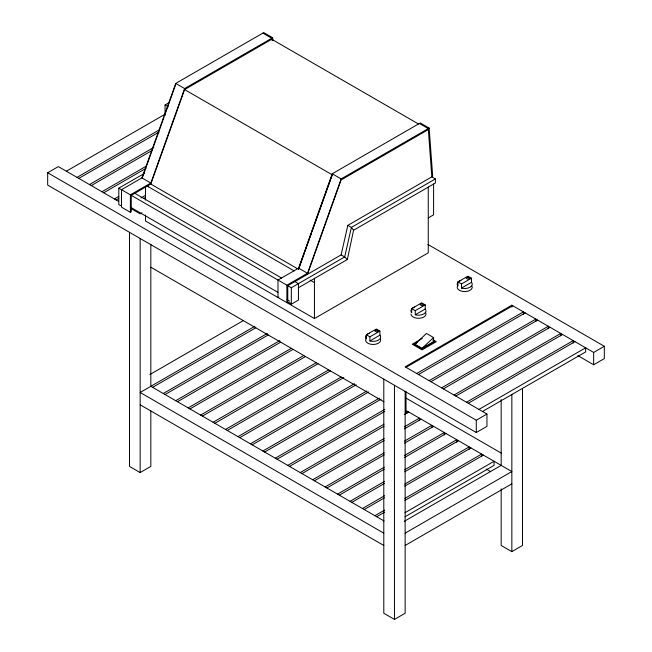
<?xml version="1.0" encoding="UTF-8"?>
<svg xmlns="http://www.w3.org/2000/svg" width="652" height="652" viewBox="0 0 652 652"><rect width="100%" height="100%" fill="white"/><g stroke="black" fill="none" stroke-linecap="round" stroke-linejoin="round"><path stroke-width="0.98" d="M298.437 287.752L347.345 259.512L353.563 230.254L435.373 183.025L435.373 178.917L431.82 176.863L428.258 128.599L419.366 123.472M294.875 281.591L298.437 283.644L298.437 300.075L291.322 304.182L287.76 302.129L287.76 285.698L341.118 254.891L347.826 225.356L432.708 176.35L429.146 128.085L420.255 122.959L332.227 173.782L298.608 268.143L277.98 280.05L277.98 297.508L278.869 296.994M298.608 269.17L311.167 233.905M312.186 231.044L332.227 174.809L184.614 89.585L150.824 184.051L131.264 195.339L131.264 211.77L130.376 212.283L121.484 207.149L121.484 189.699L141.932 177.89L175.722 83.423L263.758 32.6L272.65 37.734L272.968 40.717M131.182 195.298L286.872 285.185L307.5 273.278L341.118 178.917L429.146 128.085M307.5 274.305L341.118 179.944L428.258 129.626M142.275 177.963L164.117 116.895M164.801 114.988L175.722 84.45M121.663 206.228L118.811 204.581L118.811 188.159L130.376 194.826L150.824 183.025L184.614 88.558L272.65 37.734M298.437 269.268L332.227 174.809M414.925 344.223L426.481 333.441L433.596 337.549L433.596 341.656L422.031 348.331L414.925 344.223L416.571 343.27M422.031 348.331L433.596 337.549M184.614 89.585L271.762 39.275L418.486 123.986M577.819 355.617L593.654 364.761L604.322 358.6L604.322 346.277L593.654 352.439L511.844 305.209L405.137 366.815L486.946 414.044L486.946 426.367L476.278 432.529L47.677 185.078L47.677 172.756L58.346 166.594L118.607 201.386M165.054 115.412L165.054 104.988L169.153 102.617M66.349 171.215L165.119 114.19M77.017 177.377L159.031 130.025M78.802 178.403L159.047 132.071M89.471 184.565L153.848 147.393M91.247 185.592L152.095 150.457M101.916 191.753L146.015 166.293M103.701 192.78L146.024 168.338M118.811 188.159L144.182 173.513M114.369 198.933L118.778 196.391M116.146 199.96L118.794 198.436M140.93 197.98L145.339 195.429M143.587 198.493L145.347 197.475M141.916 212.805L140.156 213.823L131.06 208.575M435.373 178.917L351.379 227.409L344.672 256.945L291.322 287.752L287.76 285.698M149.854 374.566L243.335 320.597M428.258 217.931L433.596 214.85L433.596 183.986M287.76 302.129L286.872 302.642L286.872 285.185M289.545 303.156L290.148 302.805M254.883 326.244L140.156 392.488L383.8 533.149M152.601 387.353L255.78 327.785M163.277 393.515L267.336 333.433M165.054 394.541L268.233 334.965M145.494 215.021L145.494 221.012L314.443 318.559L428.258 252.846L428.258 187.067M175.722 400.695L279.781 340.621M177.499 401.722L280.678 342.153M188.175 407.883L291.346 348.315M189.952 408.91L293.131 349.342M200.62 415.071L303.799 355.503M202.397 416.098L305.576 356.53M213.074 422.26L316.244 362.691M369.358 333.262A7.547 4.36 0 0 0 365.837 338.168L366.359 338.893L366.359 334.786L376.343 329.024L379.896 331.077L379.896 335.185L380.418 335.91A7.547 4.36 0 0 1 371.175 341.24L369.92 340.947L369.92 336.839L379.896 331.077M411.192 309.724A7.547 4.36 0 0 0 411.192 311.982L411.714 312.707L411.714 308.6L421.689 302.838L425.243 304.892L425.243 308.999L425.764 309.724A7.547 4.36 0 0 1 416.522 315.063L415.267 314.761L415.267 310.654L425.243 304.892M460.948 280.384A7.547 4.36 0 0 0 457.427 285.283L457.948 286.008L457.948 281.908L467.924 276.146L471.486 278.2L471.486 282.308L472.007 283.033A7.547 4.36 0 0 1 462.765 288.363L461.51 288.062L461.51 283.962L471.486 278.2M214.85 423.287L318.029 363.718M129.487 232.308L129.487 466.416L140.156 472.57L150.824 466.416L150.824 410.784M369.92 340.947L379.896 335.185M415.267 314.761L425.243 308.999M461.51 288.062L471.486 282.308M225.519 429.448L328.698 369.88M227.295 430.475L330.474 370.906M237.972 436.636L341.143 377.068M239.749 437.663L343.808 377.581M422.292 338.429L412.251 344.223L422.031 349.871L436.261 341.656L433.001 339.773M417.353 342.308L414.028 344.223L422.031 348.844L434.485 341.656L432.879 340.735M250.417 443.825L354.476 383.743M252.194 444.851L356.253 384.77M406.033 367.329L512.733 305.723M262.87 451.013L366.929 390.931M264.647 452.04L368.706 391.958M416.701 373.49L523.401 311.884L523.401 314.345M418.478 374.517L525.186 312.911M275.315 458.201L379.374 398.119M277.092 459.22L381.151 399.146M429.146 380.67L535.854 319.072L535.854 321.534M430.923 381.697L537.631 320.091M287.76 465.381L384.77 409.383M289.545 466.408L384.786 411.428M441.6 387.858L548.299 326.253L548.299 328.722M443.376 388.885L550.084 327.28M300.213 472.57L383.987 424.207M301.99 473.596L384.004 426.245M404.289 414.542L408.698 411.991M454.045 395.047L560.753 333.441L560.753 335.91M455.821 396.074L562.529 334.468M312.658 479.758L384.093 438.519M404.379 426.807L419.366 418.152L419.366 420.621M314.443 480.785L384.109 440.565M404.387 428.853L421.143 419.179M466.498 402.235L573.198 340.629L573.198 343.099M468.275 403.262L574.982 341.656M325.112 486.946L384.199 452.83M404.476 441.127L431.82 425.34L431.82 427.802M326.888 487.973L384.207 454.876M404.493 443.173L433.596 426.367M478.943 409.423L585.651 347.818L585.651 351.925L482.472 411.493M337.557 494.134L384.297 467.15M404.582 455.438L444.265 432.529L444.265 434.99M339.342 495.161L384.313 469.195M404.599 457.484L446.041 433.556M47.677 172.756L476.278 420.206L486.946 414.044M350.01 501.323L384.403 481.461M404.68 469.758L456.718 439.717L456.718 442.178M351.787 502.35L384.419 483.507M404.696 471.803L458.495 440.744M362.455 508.511L384.501 495.781M404.786 484.069L469.163 446.905L469.163 449.367M364.24 509.538L384.517 497.826M404.802 486.115L470.94 447.932M374.908 515.699L384.607 510.092M404.892 498.389L481.608 454.094L481.608 456.555M376.685 516.726L384.623 512.138M404.908 500.426L483.393 455.12M404.99 512.7L494.061 461.274L494.061 465.381L404.99 516.808M404.167 521.388L501.176 465.381L501.176 399.521M405.137 533.149L511.844 471.543L406.921 410.964L406.921 413.433M405.137 545.471L511.844 483.865M383.8 379.138L383.8 613.239L394.468 619.4L405.137 613.239L405.137 391.102M501.176 488.829L501.176 545.471L511.844 551.633L522.513 545.471L522.513 388.722M461.51 283.962L457.948 281.908M415.267 310.654L411.714 308.6M369.92 336.839L366.359 334.786M262.87 33.113L271.762 38.248L271.974 40.261M175.722 83.423L184.614 88.558M332.227 173.782L341.118 178.917M427.948 244.443L604.322 346.277M165.054 104.988L168.257 106.838M347.826 225.356L351.379 227.409L353.563 230.254M341.118 254.891L344.672 256.945L347.345 259.512M298.608 268.143L307.5 273.278M141.932 177.89L150.824 183.025M150.824 184.051L297.556 268.763M146.896 185.885L294.199 270.93M310.042 280.075L314.443 282.618M134.736 193.245L281.566 278.013M130.302 207.108L278.013 292.389M287.084 299.675L289.545 301.102M406.294 398.282L501.29 453.132M150.824 267.214L383.914 401.787M486.221 469.073L490.622 471.608M384.069 520.989L150.824 386.326L150.824 244.28M140.156 404.802L383.8 545.471M147.352 185.404L148.55 186.847M593.654 352.439L593.654 364.761M511.844 305.209L511.844 307.1M511.844 394.533L511.844 551.633M476.278 420.206L476.278 432.529M406.033 391.591L406.033 413.531M394.468 385.291L394.468 619.4M314.443 278.217L314.443 318.559M291.322 287.752L291.322 304.182M271.762 38.248L271.762 39.275M145.494 187.075L145.494 200.05M140.156 238.469L140.156 472.57M130.376 194.826L130.376 212.283M425.764 312.805A7.547 4.36 0 0 1 419.464 318.257A7.547 4.36 0 0 1 410.931 313.938M380.418 338.991A7.547 4.36 0 0 1 373.131 344.476A7.547 4.36 0 0 1 365.837 338.991M472.007 286.114A7.547 4.36 0 0 1 464.713 291.599A7.547 4.36 0 0 1 457.427 286.114M411.942 308.673A7.547 4.36 0 0 1 414.705 307.084M376.563 329.92L374.786 330.947L376.563 331.974L378.339 330.947L376.563 329.92M421.917 303.734L420.141 304.761L421.917 305.788L423.694 304.761L421.917 303.734M467.924 277.173L466.147 278.2L467.924 279.227L469.709 278.2L467.924 277.173"/></g></svg>
